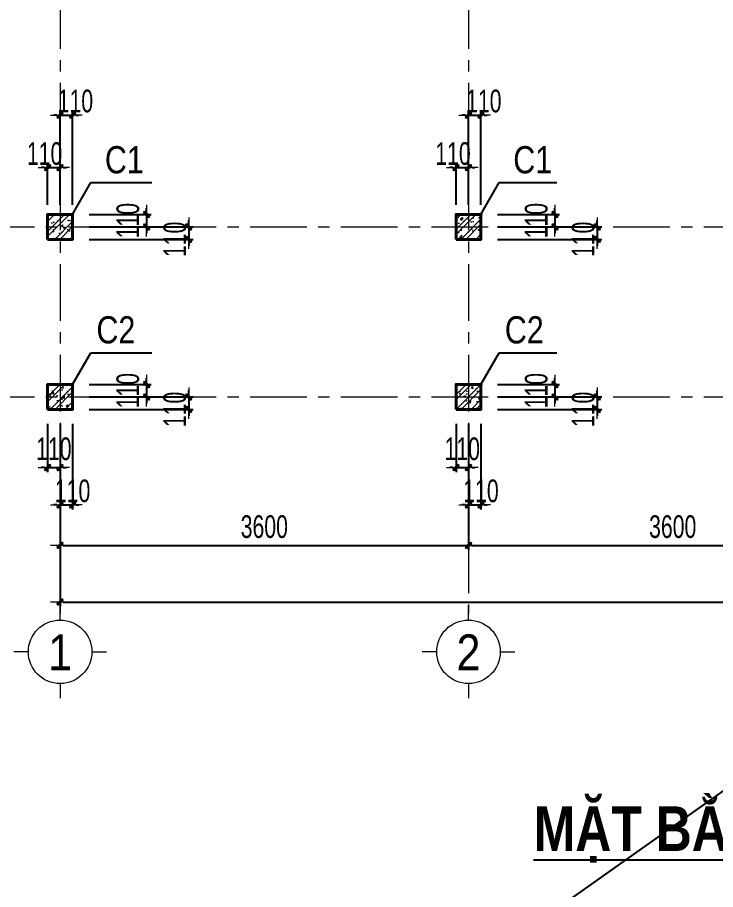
# Model space of a CAD drawing. Header units: millimetres. Extents: x -295047 to 263296, y -724756 to -308748.
# Drawn here: x -95252 to -89098, y -359989 to -352297 of the extents above; entities that cross this region are included whole.
import ezdxf
from ezdxf.enums import TextEntityAlignment as Align

# ---------------------------------------------------------------- set-up
doc = ezdxf.new("R2010")
doc.units = ezdxf.units.MM
doc.header["$MEASUREMENT"] = 0
doc.header["$PDMODE"] = 32
for name, pattern in [('CENTERX2', [4, 2.5, -0.5, 0.5, -0.5]), ('DASHDOT', [1, 0.5, -0.25, 0, -0.25]), ('HIDDEN', [0.375, 0.25, -0.125])]:
    doc.linetypes.add(name, pattern=pattern)
doc.layers.get('Defpoints').update_dxf_attribs({"color": 1})
doc.layers.add('KCS_Plotter', color=11, linetype='Continuous', plot=False)
for name, color, linetype, lineweight in [('LC Dim', 8, 'Continuous', 18), ('LC Hatch', 252, 'Continuous', 9), ('LC ISO', 153, 'Continuous', 13), ('LC MANH DUT', 35, 'HIDDEN', 5), ('LC Net dam2', 6, 'Continuous', 40), ('LC Net manh', 219, 'Continuous', 5), ('LC Net truc', 79, 'DASHDOT', 13), ('LC Text1', 3, 'Continuous', 20), ('LC Text2', 7, 'Continuous', 25)]:
    doc.layers.add(name, color=color, linetype=linetype, lineweight=lineweight)
doc.styles.add('HOATBIF', font='hoatbif.shx', dxfattribs={"width": 0.7})
doc.styles.add('LC 1', font='VHAVANB.TTF')
doc.styles.add('LC3', font='VHARIALB.TTF', dxfattribs={"width": 0.8})
doc.styles.add('T2', font='VHARIAL.TTF', dxfattribs={"width": 0.8})
doc.dimstyles.new('DIM CHUAN', dxfattribs={"dimscale": 60, "dimtxt": 2.5, "dimasz": 0.35, "dimexe": 0.5, "dimexo": 0, "dimgap": 0.8, "dimtad": 1, "dimdec": 0, "dimzin": 0, "dimdsep": 46, "dimtxsty": 'HOATBIF', "dimblk1": 'DOT', "dimblk2": 'DOT', "dimsah": 1, "dimcen": -1, "dimdle": 1, "dimclrd": 256, "dimclre": 256, "dimclrt": 4, "dimadec": 3, "dimazin": 2, "dimtfac": 0.3333333333333333, "dimtdec": 0, "dimtix": 1, "dimtmove": 2, "dimatfit": 3, "dimldrblk": 'DOT', "dimfxl": 1, "dimtvp": 0.8333333333333331, "dimtolj": 1, "dimtzin": 0, "dimarcsym": 0})

# ---------------------------------------------------------------- blocks, each defined once
blk = doc.blocks.new('cot')
at = {"layer": 'LC Hatch', "ltscale": 2}
h = blk.add_hatch(dxfattribs=at)
h.set_pattern_fill('BTCT', color=256, scale=25)
h.set_pattern_definition([(50, (0, 0), (179.3150456501883, -15.68803374564877), [18.75, -206.25]), (355, (0, 0), (-34.68783340325, 188.0480334250029), [15, -165]), (100.4514, (14.94292, -1.307334999999999), (144.6273454285054, 172.3598855152384), [15.9350475, -175.285528]), (46.18420000000002, (0, 50), (266.8102621564111, -41.37975358225452), [28.125, -309.375]), (96.6356, (22.23418625, 46.55167324999999), (233.6656763871758, 243.5294677251104), [23.902572, -262.92825]), (351.1842000000001, (0, 50), (233.6654862834068, 243.5296502313311), [22.5, -247.5]), (21, (25, 37.5), (149.2267630296154, -100.6547226663347), [18.75, -206.25]), (326, (25, 37.5), (60.82883298039543, 181.2875112617133), [15, -165]), (71.45140000000002, (37.43555825, 29.1120985), (210.0556571453725, 80.6326241774881), [15.9350475, -175.285528]), (37.50000000000001, (0, 0), (3.039963829322667, 83.22346345782788), [0, -163, 0, -167.5, 0, -165.625]), (7.499999999999999, (0, 0), (65.76738436053715, 98.60292797059006), [0, -95.5, 0, -159.25, 0, -63.125]), (327.5, (-55.75, 0), (133.4556090431022, -5.638717933594937), [0, -62.5, 0, -195, 0, -258.75]), (317.5, (-80.75000000000001, 0), (145.7965423355966, 25.02624558307943), [0, -81.25, 0, -129.5, 0, -183.75]), (45, (0, 0), (-66.29126073623883, 66.29126073623883), []), (45, (44.19417375, 0), (-66.29126073623883, 66.29126073623883), [])])
h.paths.add_polyline_path([(44560.5, -27305.5), (44340.5, -27305.5), (44340.5, -27525.5), (44560.5, -27525.5)])
at = {"layer": 'LC Net dam2', "ltscale": 2}
blk.add_lwpolyline([(44340.5, -27525.5), (44560.5, -27525.5), (44560.5, -27305.5), (44340.5, -27305.5)], close=True, dxfattribs=at)
blk = doc.blocks.new('DOT')
at = {"layer": 'LC Dim'}
blk.add_line((-3, 0), (3, 0), dxfattribs=at)
at = {"layer": 'LC Dim', "color": 4}
blk.add_line((-1, -1), (1, 1), dxfattribs=at)
blk.add_lwpolyline([(0.5, 1), (-1, -0.5), (-0.5, -1), (1, 0.5)], close=True, dxfattribs=at)
blk = doc.blocks.new('*D194')
at = {"layer": 'Defpoints', "color": 0, "ltscale": 2, "transparency": 16777216}
for p in [(-94620.44244269092, -354034.5107441308), (-94620.44244269092, -354144.5107441308), (-94113.67523693384, -354144.5107441308)]:
    blk.add_point(p, dxfattribs=at)
at = {"layer": 'LC Dim', "lineweight": -2, "ltscale": 2, "transparency": 16777216}
for p, q in [((-94113.67523693384, -354006.5107441308), (-94113.67523693384, -353978.5107441308)), ((-94620.44244269092, -354034.5107441308), (-94073.67523693384, -354034.5107441308)), ((-94113.67523693384, -354034.5107441308), (-94113.67523693384, -354144.5107441308)), ((-94620.44244269092, -354144.5107441308), (-94073.67523693384, -354144.5107441308)), ((-94113.67523693384, -354172.5107441308), (-94113.67523693384, -354200.5107441308))]:
    blk.add_line(p, q, dxfattribs=at)
at = {"layer": 'LC Dim', "lineweight": -2, "ltscale": 2, "transparency": 16777216, "xscale": 28, "yscale": 28, "zscale": 28}
for p, rotation in [((-94113.67523693384, -354034.5107441308), 270), ((-94113.67523693384, -354144.5107441308), 90)]:
    blk.add_blockref('DOT', p, dxfattribs=dict(at, rotation=rotation))
at = {"layer": 'LC Dim', "color": 4, "ltscale": 2, "transparency": 16777216, "insert": (-94277.67523693391, -354089.5107441307), "char_height": 200, "attachment_point": 5, "rotation": 90, "style": 'HOATBIF'}
blk.add_mtext('\\A1;110', dxfattribs=at)
blk = doc.blocks.new('_Dot')
at = {"color": 0, "linetype": 'ByBlock', "lineweight": -2}
blk.add_line((-0.5, 0), (-1, 0), dxfattribs=at)
at = {"color": 0, "linetype": 'ByBlock', "const_width": 0.5}
blk.add_lwpolyline([(-0.25, 0, 1), (0.25, 0, 1)], format="xyb", close=True, dxfattribs=at)
blk = doc.blocks.new('*D195')
at = {"layer": 'Defpoints', "color": 0, "ltscale": 2, "transparency": 16777216}
for p in [(-94620.44244269092, -354144.5107441308), (-94620.44244269092, -354254.5107441308), (-93741.42012477457, -354254.5107441308)]:
    blk.add_point(p, dxfattribs=at)
at = {"layer": 'LC Dim', "lineweight": -2, "ltscale": 2, "transparency": 16777216}
for p, q in [((-93741.42012477457, -354116.5107441308), (-93741.42012477457, -354088.5107441308)), ((-94620.44244269092, -354144.5107441308), (-93701.42012477457, -354144.5107441308)), ((-93741.42012477457, -354144.5107441308), (-93741.42012477457, -354254.5107441308)), ((-94620.44244269092, -354254.5107441308), (-93701.42012477457, -354254.5107441308)), ((-93741.42012477457, -354282.5107441308), (-93741.42012477457, -354310.5107441308))]:
    blk.add_line(p, q, dxfattribs=at)
at = {"layer": 'LC Dim', "lineweight": -2, "ltscale": 2, "transparency": 16777216, "xscale": 28, "yscale": 28, "zscale": 28}
for p, rotation in [((-93741.42012477457, -354144.5107441308), 270), ((-93741.42012477457, -354254.5107441308), 90)]:
    blk.add_blockref('DOT', p, dxfattribs=dict(at, rotation=rotation))
at = {"layer": 'LC Dim', "color": 4, "ltscale": 2, "transparency": 16777216, "insert": (-93864.42012477393, -354254.5107441306), "char_height": 200, "attachment_point": 5, "rotation": 90, "style": 'HOATBIF'}
blk.add_mtext('\\A1;110', dxfattribs=at)
blk = doc.blocks.new('*D198')
at = {"layer": 'Defpoints', "color": 0, "ltscale": 2, "transparency": 16777216}
for p in [(-94875.6404103428, -353621.9013609386), (-94985.6404103428, -353948.8514178795), (-94875.6404103428, -353948.8514178795)]:
    blk.add_point(p, dxfattribs=at)
at = {"layer": 'LC Dim', "lineweight": -2, "ltscale": 2, "transparency": 16777216}
for p, q in [((-94985.6404103428, -353948.8514178795), (-94985.6404103428, -353581.9013609386)), ((-94875.6404103428, -353948.8514178795), (-94875.6404103428, -353581.9013609386)), ((-95013.6404103428, -353621.9013609386), (-95041.6404103428, -353621.9013609386)), ((-94985.6404103428, -353621.9013609386), (-94875.6404103428, -353621.9013609386)), ((-94847.6404103428, -353621.9013609386), (-94819.6404103428, -353621.9013609386))]:
    blk.add_line(p, q, dxfattribs=at)
at = {"layer": 'LC Dim', "lineweight": -2, "ltscale": 2, "transparency": 16777216, "xscale": 28, "yscale": 28, "zscale": 28}
blk.add_blockref('DOT', (-94985.6404103428, -353621.9013609386), dxfattribs=at)
at = {"layer": 'LC Dim', "lineweight": -2, "ltscale": 2, "transparency": 16777216, "xscale": 28, "yscale": 28, "zscale": 28, "rotation": 180}
blk.add_blockref('DOT', (-94875.6404103428, -353621.9013609386), dxfattribs=at)
at = {"layer": 'LC Dim', "color": 4, "ltscale": 2, "transparency": 16777216, "insert": (-95012.35238501392, -353498.9013609386), "char_height": 200, "attachment_point": 5, "style": 'HOATBIF'}
blk.add_mtext('\\A1;110', dxfattribs=at)
blk = doc.blocks.new('*D199')
at = {"layer": 'Defpoints', "color": 0, "ltscale": 2, "transparency": 16777216}
for p in [(-94765.6404103428, -353158.4450134354), (-94875.6404103428, -353948.8514178795), (-94765.6404103428, -353948.8514178795)]:
    blk.add_point(p, dxfattribs=at)
at = {"layer": 'LC Dim', "lineweight": -2, "ltscale": 2, "transparency": 16777216}
for p, q in [((-94875.6404103428, -353948.8514178795), (-94875.6404103428, -353118.4450134354)), ((-94765.6404103428, -353948.8514178795), (-94765.6404103428, -353118.4450134354)), ((-94903.6404103428, -353158.4450134354), (-94931.6404103428, -353158.4450134354)), ((-94875.6404103428, -353158.4450134354), (-94765.6404103428, -353158.4450134354)), ((-94737.6404103428, -353158.4450134354), (-94709.6404103428, -353158.4450134354))]:
    blk.add_line(p, q, dxfattribs=at)
at = {"layer": 'LC Dim', "lineweight": -2, "ltscale": 2, "transparency": 16777216, "xscale": 28, "yscale": 28, "zscale": 28}
blk.add_blockref('DOT', (-94875.6404103428, -353158.4450134354), dxfattribs=at)
at = {"layer": 'LC Dim', "lineweight": -2, "ltscale": 2, "transparency": 16777216, "xscale": 28, "yscale": 28, "zscale": 28, "rotation": 180}
blk.add_blockref('DOT', (-94765.6404103428, -353158.4450134354), dxfattribs=at)
at = {"layer": 'LC Dim', "color": 4, "ltscale": 2, "transparency": 16777216, "insert": (-94740.85238501395, -353035.4450134354), "char_height": 200, "attachment_point": 5, "style": 'HOATBIF'}
blk.add_mtext('\\A1;110', dxfattribs=at)
blk = doc.blocks.new('*D200')
at = {"layer": 'Defpoints', "color": 0, "ltscale": 2, "transparency": 16777216}
for p in [(-91275.6404103428, -353621.9013609386), (-91385.6404103428, -353948.8514178795), (-91275.6404103428, -353948.8514178795)]:
    blk.add_point(p, dxfattribs=at)
at = {"layer": 'LC Dim', "lineweight": -2, "ltscale": 2, "transparency": 16777216}
for p, q in [((-91385.6404103428, -353948.8514178795), (-91385.6404103428, -353581.9013609386)), ((-91275.6404103428, -353948.8514178795), (-91275.6404103428, -353581.9013609386)), ((-91413.6404103428, -353621.9013609386), (-91441.6404103428, -353621.9013609386)), ((-91385.6404103428, -353621.9013609386), (-91275.6404103428, -353621.9013609386)), ((-91247.6404103428, -353621.9013609386), (-91219.6404103428, -353621.9013609386))]:
    blk.add_line(p, q, dxfattribs=at)
at = {"layer": 'LC Dim', "lineweight": -2, "ltscale": 2, "transparency": 16777216, "xscale": 28, "yscale": 28, "zscale": 28}
blk.add_blockref('DOT', (-91385.6404103428, -353621.9013609386), dxfattribs=at)
at = {"layer": 'LC Dim', "lineweight": -2, "ltscale": 2, "transparency": 16777216, "xscale": 28, "yscale": 28, "zscale": 28, "rotation": 180}
blk.add_blockref('DOT', (-91275.6404103428, -353621.9013609386), dxfattribs=at)
at = {"layer": 'LC Dim', "color": 4, "ltscale": 2, "transparency": 16777216, "insert": (-91412.35238501395, -353498.9013609386), "char_height": 200, "attachment_point": 5, "style": 'HOATBIF'}
blk.add_mtext('\\A1;110', dxfattribs=at)
blk = doc.blocks.new('*D201')
at = {"layer": 'Defpoints', "color": 0, "ltscale": 2, "transparency": 16777216}
for p in [(-91165.6404103428, -353158.4450134354), (-91275.6404103428, -353948.8514178795), (-91165.6404103428, -353948.8514178795)]:
    blk.add_point(p, dxfattribs=at)
at = {"layer": 'LC Dim', "lineweight": -2, "ltscale": 2, "transparency": 16777216}
for p, q in [((-91275.6404103428, -353948.8514178795), (-91275.6404103428, -353118.4450134354)), ((-91165.6404103428, -353948.8514178795), (-91165.6404103428, -353118.4450134354)), ((-91303.6404103428, -353158.4450134354), (-91331.6404103428, -353158.4450134354)), ((-91275.6404103428, -353158.4450134354), (-91165.6404103428, -353158.4450134354)), ((-91137.6404103428, -353158.4450134354), (-91109.6404103428, -353158.4450134354))]:
    blk.add_line(p, q, dxfattribs=at)
at = {"layer": 'LC Dim', "lineweight": -2, "ltscale": 2, "transparency": 16777216, "xscale": 28, "yscale": 28, "zscale": 28}
blk.add_blockref('DOT', (-91275.6404103428, -353158.4450134354), dxfattribs=at)
at = {"layer": 'LC Dim', "lineweight": -2, "ltscale": 2, "transparency": 16777216, "xscale": 28, "yscale": 28, "zscale": 28, "rotation": 180}
blk.add_blockref('DOT', (-91165.6404103428, -353158.4450134354), dxfattribs=at)
at = {"layer": 'LC Dim', "color": 4, "ltscale": 2, "transparency": 16777216, "insert": (-91140.85238501392, -353035.4450134354), "char_height": 200, "attachment_point": 5, "style": 'HOATBIF'}
blk.add_mtext('\\A1;110', dxfattribs=at)
blk = doc.blocks.new('*D206')
at = {"layer": 'Defpoints', "color": 0, "ltscale": 2, "transparency": 16777216}
for p in [(-91020.44244269092, -354034.5107441308), (-91020.44244269092, -354144.5107441308), (-90513.67523693384, -354144.5107441308)]:
    blk.add_point(p, dxfattribs=at)
at = {"layer": 'LC Dim', "lineweight": -2, "ltscale": 2, "transparency": 16777216}
for p, q in [((-90513.67523693384, -354006.5107441308), (-90513.67523693384, -353978.5107441308)), ((-91020.44244269092, -354034.5107441308), (-90473.67523693384, -354034.5107441308)), ((-90513.67523693384, -354034.5107441308), (-90513.67523693384, -354144.5107441308)), ((-91020.44244269092, -354144.5107441308), (-90473.67523693384, -354144.5107441308)), ((-90513.67523693384, -354172.5107441308), (-90513.67523693384, -354200.5107441308))]:
    blk.add_line(p, q, dxfattribs=at)
at = {"layer": 'LC Dim', "lineweight": -2, "ltscale": 2, "transparency": 16777216, "xscale": 28, "yscale": 28, "zscale": 28}
for p, rotation in [((-90513.67523693384, -354034.5107441308), 270), ((-90513.67523693384, -354144.5107441308), 90)]:
    blk.add_blockref('DOT', p, dxfattribs=dict(at, rotation=rotation))
at = {"layer": 'LC Dim', "color": 4, "ltscale": 2, "transparency": 16777216, "insert": (-90677.67523693391, -354089.5107441307), "char_height": 200, "attachment_point": 5, "rotation": 90, "style": 'HOATBIF'}
blk.add_mtext('\\A1;110', dxfattribs=at)
blk = doc.blocks.new('*D207')
at = {"layer": 'Defpoints', "color": 0, "ltscale": 2, "transparency": 16777216}
for p in [(-91020.44244269092, -354144.5107441308), (-91020.44244269092, -354254.5107441308), (-90141.42012477457, -354254.5107441308)]:
    blk.add_point(p, dxfattribs=at)
at = {"layer": 'LC Dim', "lineweight": -2, "ltscale": 2, "transparency": 16777216}
for p, q in [((-90141.42012477457, -354116.5107441308), (-90141.42012477457, -354088.5107441308)), ((-91020.44244269092, -354144.5107441308), (-90101.42012477457, -354144.5107441308)), ((-90141.42012477457, -354144.5107441308), (-90141.42012477457, -354254.5107441308)), ((-91020.44244269092, -354254.5107441308), (-90101.42012477457, -354254.5107441308)), ((-90141.42012477457, -354282.5107441308), (-90141.42012477457, -354310.5107441308))]:
    blk.add_line(p, q, dxfattribs=at)
at = {"layer": 'LC Dim', "lineweight": -2, "ltscale": 2, "transparency": 16777216, "xscale": 28, "yscale": 28, "zscale": 28}
for p, rotation in [((-90141.42012477457, -354144.5107441308), 270), ((-90141.42012477457, -354254.5107441308), 90)]:
    blk.add_blockref('DOT', p, dxfattribs=dict(at, rotation=rotation))
at = {"layer": 'LC Dim', "color": 4, "ltscale": 2, "transparency": 16777216, "insert": (-90264.42012477395, -354254.5107441306), "char_height": 200, "attachment_point": 5, "rotation": 90, "style": 'HOATBIF'}
blk.add_mtext('\\A1;110', dxfattribs=at)
blk = doc.blocks.new('*D216')
at = {"layer": 'Defpoints', "color": 0, "ltscale": 2, "transparency": 16777216}
for p in [(-94620.44244269092, -355534.5107441308), (-94620.44244269092, -355644.5107441308), (-94113.67523693384, -355644.5107441308)]:
    blk.add_point(p, dxfattribs=at)
at = {"layer": 'LC Dim', "lineweight": -2, "ltscale": 2, "transparency": 16777216}
for p, q in [((-94113.67523693384, -355506.5107441308), (-94113.67523693384, -355478.5107441308)), ((-94620.44244269092, -355534.5107441308), (-94073.67523693384, -355534.5107441308)), ((-94113.67523693384, -355534.5107441308), (-94113.67523693384, -355644.5107441308)), ((-94620.44244269092, -355644.5107441308), (-94073.67523693384, -355644.5107441308)), ((-94113.67523693384, -355672.5107441308), (-94113.67523693384, -355700.5107441308))]:
    blk.add_line(p, q, dxfattribs=at)
at = {"layer": 'LC Dim', "lineweight": -2, "ltscale": 2, "transparency": 16777216, "xscale": 28, "yscale": 28, "zscale": 28}
for p, rotation in [((-94113.67523693384, -355534.5107441308), 270), ((-94113.67523693384, -355644.5107441308), 90)]:
    blk.add_blockref('DOT', p, dxfattribs=dict(at, rotation=rotation))
at = {"layer": 'LC Dim', "color": 4, "ltscale": 2, "transparency": 16777216, "insert": (-94277.67523693391, -355589.5107441307), "char_height": 200, "attachment_point": 5, "rotation": 90, "style": 'HOATBIF'}
blk.add_mtext('\\A1;110', dxfattribs=at)
blk = doc.blocks.new('*D217')
at = {"layer": 'Defpoints', "color": 0, "ltscale": 2, "transparency": 16777216}
for p in [(-94620.44244269092, -355644.5107441308), (-94620.44244269092, -355754.5107441308), (-93741.42012477457, -355754.5107441308)]:
    blk.add_point(p, dxfattribs=at)
at = {"layer": 'LC Dim', "lineweight": -2, "ltscale": 2, "transparency": 16777216}
for p, q in [((-93741.42012477457, -355616.5107441308), (-93741.42012477457, -355588.5107441308)), ((-94620.44244269092, -355644.5107441308), (-93701.42012477457, -355644.5107441308)), ((-93741.42012477457, -355644.5107441308), (-93741.42012477457, -355754.5107441308)), ((-94620.44244269092, -355754.5107441308), (-93701.42012477457, -355754.5107441308)), ((-93741.42012477457, -355782.5107441308), (-93741.42012477457, -355810.5107441308))]:
    blk.add_line(p, q, dxfattribs=at)
at = {"layer": 'LC Dim', "lineweight": -2, "ltscale": 2, "transparency": 16777216, "xscale": 28, "yscale": 28, "zscale": 28}
for p, rotation in [((-93741.42012477457, -355644.5107441308), 270), ((-93741.42012477457, -355754.5107441308), 90)]:
    blk.add_blockref('DOT', p, dxfattribs=dict(at, rotation=rotation))
at = {"layer": 'LC Dim', "color": 4, "ltscale": 2, "transparency": 16777216, "insert": (-93864.42012477393, -355754.5107441307), "char_height": 200, "attachment_point": 5, "rotation": 90, "style": 'HOATBIF'}
blk.add_mtext('\\A1;110', dxfattribs=at)
blk = doc.blocks.new('*D220')
at = {"layer": 'Defpoints', "color": 0, "ltscale": 2, "transparency": 16777216}
for p in [(-91020.44244269092, -355534.5107441308), (-91020.44244269092, -355644.5107441308), (-90513.67523693384, -355644.5107441308)]:
    blk.add_point(p, dxfattribs=at)
at = {"layer": 'LC Dim', "lineweight": -2, "ltscale": 2, "transparency": 16777216}
for p, q in [((-90513.67523693384, -355506.5107441308), (-90513.67523693384, -355478.5107441308)), ((-91020.44244269092, -355534.5107441308), (-90473.67523693384, -355534.5107441308)), ((-90513.67523693384, -355534.5107441308), (-90513.67523693384, -355644.5107441308)), ((-91020.44244269092, -355644.5107441308), (-90473.67523693384, -355644.5107441308)), ((-90513.67523693384, -355672.5107441308), (-90513.67523693384, -355700.5107441308))]:
    blk.add_line(p, q, dxfattribs=at)
at = {"layer": 'LC Dim', "lineweight": -2, "ltscale": 2, "transparency": 16777216, "xscale": 28, "yscale": 28, "zscale": 28}
for p, rotation in [((-90513.67523693384, -355534.5107441308), 270), ((-90513.67523693384, -355644.5107441308), 90)]:
    blk.add_blockref('DOT', p, dxfattribs=dict(at, rotation=rotation))
at = {"layer": 'LC Dim', "color": 4, "ltscale": 2, "transparency": 16777216, "insert": (-90677.67523693391, -355589.5107441307), "char_height": 200, "attachment_point": 5, "rotation": 90, "style": 'HOATBIF'}
blk.add_mtext('\\A1;110', dxfattribs=at)
blk = doc.blocks.new('*D221')
at = {"layer": 'Defpoints', "color": 0, "ltscale": 2, "transparency": 16777216}
for p in [(-91020.44244269092, -355644.5107441308), (-91020.44244269092, -355754.5107441308), (-90141.42012477457, -355754.5107441308)]:
    blk.add_point(p, dxfattribs=at)
at = {"layer": 'LC Dim', "lineweight": -2, "ltscale": 2, "transparency": 16777216}
for p, q in [((-90141.42012477457, -355616.5107441308), (-90141.42012477457, -355588.5107441308)), ((-91020.44244269092, -355644.5107441308), (-90101.42012477457, -355644.5107441308)), ((-90141.42012477457, -355644.5107441308), (-90141.42012477457, -355754.5107441308)), ((-91020.44244269092, -355754.5107441308), (-90101.42012477457, -355754.5107441308)), ((-90141.42012477457, -355782.5107441308), (-90141.42012477457, -355810.5107441308))]:
    blk.add_line(p, q, dxfattribs=at)
at = {"layer": 'LC Dim', "lineweight": -2, "ltscale": 2, "transparency": 16777216, "xscale": 28, "yscale": 28, "zscale": 28}
for p, rotation in [((-90141.42012477457, -355644.5107441308), 270), ((-90141.42012477457, -355754.5107441308), 90)]:
    blk.add_blockref('DOT', p, dxfattribs=dict(at, rotation=rotation))
at = {"layer": 'LC Dim', "color": 4, "ltscale": 2, "transparency": 16777216, "insert": (-90264.42012477395, -355754.5107441307), "char_height": 200, "attachment_point": 5, "rotation": 90, "style": 'HOATBIF'}
blk.add_mtext('\\A1;110', dxfattribs=at)
blk = doc.blocks.new('*D224')
at = {"layer": 'Defpoints', "color": 0, "ltscale": 2, "transparency": 16777216}
for p in [(-94985.6404103428, -355882.5107441307), (-94875.6404103428, -355882.5107441307), (-94875.6404103428, -356266.8185962577)]:
    blk.add_point(p, dxfattribs=at)
at = {"layer": 'LC Dim', "lineweight": -2, "ltscale": 2, "transparency": 16777216}
for p, q in [((-94985.6404103428, -355882.5107441307), (-94985.6404103428, -356306.8185962577)), ((-94875.6404103428, -355882.5107441307), (-94875.6404103428, -356306.8185962577)), ((-95013.6404103428, -356266.8185962577), (-95041.6404103428, -356266.8185962577)), ((-94985.6404103428, -356266.8185962577), (-94875.6404103428, -356266.8185962577)), ((-94847.6404103428, -356266.8185962577), (-94819.6404103428, -356266.8185962577))]:
    blk.add_line(p, q, dxfattribs=at)
at = {"layer": 'LC Dim', "lineweight": -2, "ltscale": 2, "transparency": 16777216, "xscale": 28, "yscale": 28, "zscale": 28}
blk.add_blockref('DOT', (-94985.6404103428, -356266.8185962577), dxfattribs=at)
at = {"layer": 'LC Dim', "lineweight": -2, "ltscale": 2, "transparency": 16777216, "xscale": 28, "yscale": 28, "zscale": 28, "rotation": 180}
blk.add_blockref('DOT', (-94875.6404103428, -356266.8185962577), dxfattribs=at)
at = {"layer": 'LC Dim', "color": 4, "ltscale": 2, "transparency": 16777216, "insert": (-94930.6404103428, -356102.8185962577), "char_height": 200, "attachment_point": 5, "style": 'HOATBIF'}
blk.add_mtext('\\A1;110', dxfattribs=at)
blk = doc.blocks.new('*D225')
at = {"layer": 'Defpoints', "color": 0, "ltscale": 2, "transparency": 16777216}
for p in [(-94875.6404103428, -355882.5107441307), (-94765.6404103428, -355882.5107441307), (-94765.6404103428, -356596.8185962577)]:
    blk.add_point(p, dxfattribs=at)
at = {"layer": 'LC Dim', "lineweight": -2, "ltscale": 2, "transparency": 16777216}
for p, q in [((-94875.6404103428, -355882.5107441307), (-94875.6404103428, -356636.8185962577)), ((-94765.6404103428, -355882.5107441307), (-94765.6404103428, -356636.8185962577)), ((-94903.6404103428, -356596.8185962577), (-94931.6404103428, -356596.8185962577)), ((-94875.6404103428, -356596.8185962577), (-94765.6404103428, -356596.8185962577)), ((-94737.6404103428, -356596.8185962577), (-94709.6404103428, -356596.8185962577))]:
    blk.add_line(p, q, dxfattribs=at)
at = {"layer": 'LC Dim', "lineweight": -2, "ltscale": 2, "transparency": 16777216, "xscale": 28, "yscale": 28, "zscale": 28}
blk.add_blockref('DOT', (-94875.6404103428, -356596.8185962577), dxfattribs=at)
at = {"layer": 'LC Dim', "lineweight": -2, "ltscale": 2, "transparency": 16777216, "xscale": 28, "yscale": 28, "zscale": 28, "rotation": 180}
blk.add_blockref('DOT', (-94765.6404103428, -356596.8185962577), dxfattribs=at)
at = {"layer": 'LC Dim', "color": 4, "ltscale": 2, "transparency": 16777216, "insert": (-94765.6404103428, -356473.8185962577), "char_height": 200, "attachment_point": 5, "style": 'HOATBIF'}
blk.add_mtext('\\A1;110', dxfattribs=at)
blk = doc.blocks.new('*D226')
at = {"layer": 'Defpoints', "color": 0, "ltscale": 2, "transparency": 16777216}
for p in [(-91275.6404103428, -355882.5107441307), (-91165.6404103428, -355882.5107441307), (-91165.6404103428, -356596.8185962577)]:
    blk.add_point(p, dxfattribs=at)
at = {"layer": 'LC Dim', "lineweight": -2, "ltscale": 2, "transparency": 16777216}
for p, q in [((-91275.6404103428, -355882.5107441307), (-91275.6404103428, -356636.8185962577)), ((-91165.6404103428, -355882.5107441307), (-91165.6404103428, -356636.8185962577)), ((-91303.6404103428, -356596.8185962577), (-91331.6404103428, -356596.8185962577)), ((-91275.6404103428, -356596.8185962577), (-91165.6404103428, -356596.8185962577)), ((-91137.6404103428, -356596.8185962577), (-91109.6404103428, -356596.8185962577))]:
    blk.add_line(p, q, dxfattribs=at)
at = {"layer": 'LC Dim', "lineweight": -2, "ltscale": 2, "transparency": 16777216, "xscale": 28, "yscale": 28, "zscale": 28}
blk.add_blockref('DOT', (-91275.6404103428, -356596.8185962577), dxfattribs=at)
at = {"layer": 'LC Dim', "lineweight": -2, "ltscale": 2, "transparency": 16777216, "xscale": 28, "yscale": 28, "zscale": 28, "rotation": 180}
blk.add_blockref('DOT', (-91165.6404103428, -356596.8185962577), dxfattribs=at)
at = {"layer": 'LC Dim', "color": 4, "ltscale": 2, "transparency": 16777216, "insert": (-91165.6404103428, -356473.8185962577), "char_height": 200, "attachment_point": 5, "style": 'HOATBIF'}
blk.add_mtext('\\A1;110', dxfattribs=at)
blk = doc.blocks.new('*D227')
at = {"layer": 'Defpoints', "color": 0, "ltscale": 2, "transparency": 16777216}
for p in [(-91385.6404103428, -355882.5107441307), (-91275.6404103428, -355882.5107441307), (-91275.6404103428, -356266.8185962577)]:
    blk.add_point(p, dxfattribs=at)
at = {"layer": 'LC Dim', "lineweight": -2, "ltscale": 2, "transparency": 16777216}
for p, q in [((-91385.6404103428, -355882.5107441307), (-91385.6404103428, -356306.8185962577)), ((-91275.6404103428, -355882.5107441307), (-91275.6404103428, -356306.8185962577)), ((-91413.6404103428, -356266.8185962577), (-91441.6404103428, -356266.8185962577)), ((-91385.6404103428, -356266.8185962577), (-91275.6404103428, -356266.8185962577)), ((-91247.6404103428, -356266.8185962577), (-91219.6404103428, -356266.8185962577))]:
    blk.add_line(p, q, dxfattribs=at)
at = {"layer": 'LC Dim', "lineweight": -2, "ltscale": 2, "transparency": 16777216, "xscale": 28, "yscale": 28, "zscale": 28}
blk.add_blockref('DOT', (-91385.6404103428, -356266.8185962577), dxfattribs=at)
at = {"layer": 'LC Dim', "lineweight": -2, "ltscale": 2, "transparency": 16777216, "xscale": 28, "yscale": 28, "zscale": 28, "rotation": 180}
blk.add_blockref('DOT', (-91275.6404103428, -356266.8185962577), dxfattribs=at)
at = {"layer": 'LC Dim', "color": 4, "ltscale": 2, "transparency": 16777216, "insert": (-91330.6404103428, -356102.8185962577), "char_height": 200, "attachment_point": 5, "style": 'HOATBIF'}
blk.add_mtext('\\A1;110', dxfattribs=at)
blk = doc.blocks.new('*D232')
at = {"layer": 'Defpoints', "color": 0, "ltscale": 2, "transparency": 16777216}
for p in [(-94875.64041034237, -355882.5107441307), (-91275.64041034237, -355882.5107441307), (-91275.64041034237, -356953.2108404923)]:
    blk.add_point(p, dxfattribs=at)
at = {"layer": 'LC Dim', "lineweight": -2, "ltscale": 2, "transparency": 16777216}
for p, q in [((-94875.64041034237, -355882.5107441307), (-94875.64041034237, -356993.2108404923)), ((-91275.64041034237, -355882.5107441307), (-91275.64041034237, -356993.2108404923)), ((-94847.64041034237, -356953.2108404923), (-91303.64041034237, -356953.2108404923))]:
    blk.add_line(p, q, dxfattribs=at)
at = {"layer": 'LC Dim', "lineweight": -2, "ltscale": 2, "transparency": 16777216, "xscale": 28, "yscale": 28, "zscale": 28, "rotation": 180}
blk.add_blockref('DOT', (-94875.64041034237, -356953.2108404923), dxfattribs=at)
at = {"layer": 'LC Dim', "lineweight": -2, "ltscale": 2, "transparency": 16777216, "xscale": 28, "yscale": 28, "zscale": 28}
blk.add_blockref('DOT', (-91275.64041034237, -356953.2108404923), dxfattribs=at)
at = {"layer": 'LC Dim', "color": 4, "ltscale": 2, "transparency": 16777216, "insert": (-93075.64041034237, -356789.2108404923), "char_height": 200, "attachment_point": 5, "style": 'HOATBIF'}
blk.add_mtext('\\A1;3600', dxfattribs=at)
blk = doc.blocks.new('*D233')
at = {"layer": 'Defpoints', "color": 0, "ltscale": 2, "transparency": 16777216}
for p in [(-91275.64041034237, -355882.5107441307), (-87675.64041034234, -355882.5107441307), (-87675.64041034234, -356953.2108404923)]:
    blk.add_point(p, dxfattribs=at)
at = {"layer": 'LC Dim', "lineweight": -2, "ltscale": 2, "transparency": 16777216}
for p, q in [((-91275.64041034237, -355882.5107441307), (-91275.64041034237, -356993.2108404923)), ((-87675.64041034234, -355882.5107441307), (-87675.64041034234, -356993.2108404923)), ((-91247.64041034237, -356953.2108404923), (-87703.64041034234, -356953.2108404923))]:
    blk.add_line(p, q, dxfattribs=at)
at = {"layer": 'LC Dim', "lineweight": -2, "ltscale": 2, "transparency": 16777216, "xscale": 28, "yscale": 28, "zscale": 28, "rotation": 180}
blk.add_blockref('DOT', (-91275.64041034237, -356953.2108404923), dxfattribs=at)
at = {"layer": 'LC Dim', "lineweight": -2, "ltscale": 2, "transparency": 16777216, "xscale": 28, "yscale": 28, "zscale": 28}
blk.add_blockref('DOT', (-87675.64041034234, -356953.2108404923), dxfattribs=at)
at = {"layer": 'LC Dim', "color": 4, "ltscale": 2, "transparency": 16777216, "insert": (-89475.64041034236, -356789.2108404923), "char_height": 200, "attachment_point": 5, "style": 'HOATBIF'}
blk.add_mtext('\\A1;3600', dxfattribs=at)
blk = doc.blocks.new('*D234')
at = {"layer": 'Defpoints', "color": 0, "ltscale": 2, "transparency": 16777216}
for p in [(-94875.64041034237, -355882.5107441307), (-80475.64041034231, -355882.5107441307), (-80475.64041034231, -357453.2108404923)]:
    blk.add_point(p, dxfattribs=at)
at = {"layer": 'LC Dim', "lineweight": -2, "ltscale": 2, "transparency": 16777216}
for p, q in [((-94875.64041034237, -355882.5107441307), (-94875.64041034237, -357493.2108404923)), ((-80475.64041034231, -355882.5107441307), (-80475.64041034231, -357493.2108404923)), ((-94847.64041034237, -357453.2108404923), (-80503.64041034231, -357453.2108404923))]:
    blk.add_line(p, q, dxfattribs=at)
at = {"layer": 'LC Dim', "lineweight": -2, "ltscale": 2, "transparency": 16777216, "xscale": 28, "yscale": 28, "zscale": 28, "rotation": 180}
blk.add_blockref('DOT', (-94875.64041034237, -357453.2108404923), dxfattribs=at)
at = {"layer": 'LC Dim', "lineweight": -2, "ltscale": 2, "transparency": 16777216, "xscale": 28, "yscale": 28, "zscale": 28}
blk.add_blockref('DOT', (-80475.64041034231, -357453.2108404923), dxfattribs=at)
at = {"layer": 'LC Dim', "color": 4, "ltscale": 2, "transparency": 16777216, "insert": (-87675.64041034234, -357289.2108404923), "char_height": 200, "attachment_point": 5, "style": 'HOATBIF'}
blk.add_mtext('\\A1;14400', dxfattribs=at)
blk = doc.blocks.new('TTRUC')
at = {"layer": 'LC ISO'}
for p, q in [((0, 6.94551799677526), (0, 10.13175513561828)), ((-6.94551799677526, 0), (-10.13175513561828, 0)), ((6.94551799677526, 0), (10.13175513561828, 0)), ((0, -6.94551799677526), (0, -10.13175513561828))]:
    blk.add_line(p, q, dxfattribs=at)
at = {"layer": 'LC Net manh'}
blk.add_circle((0, 0), 6.94551799677526, dxfattribs=at)
blk = doc.blocks.new('TIEUDE1')
at = {"layer": 'LC Text2', "color": 7, "style": 'LC 1'}
blk.add_attdef('TIªU§Ò', text='', height=5, dxfattribs=at).set_placement((0, 0), align=Align.BOTTOM_CENTER)
blk.add_attdef('TL', text='', height=3, dxfattribs=at).set_placement((0, -2), align=Align.TOP_CENTER)

msp = doc.modelspace()

# ---------------------------------------------------------------- linework, layer by layer
at = {"layer": 'KCS_Plotter', "ltscale": 2}
msp.add_line((-102104.225951373, -368365.257047332), (-68504.2268228165, -344605.257047344), dxfattribs=at)
at = {"layer": 'LC Net truc', "linetype": 'CENTERX2', "ltscale": 200}
for p, q in [((-94875.64041034237, -347274.0513324812), (-94875.64041034237, -357554.0277468416)), ((-91275.64041034237, -347274.0513324812), (-91275.64041034237, -357554.0277468416)), ((-96401.02394956304, -354144.5107441306), (-79511.64204027932, -354144.5107441306)), ((-96401.02394956304, -355644.5107441306), (-79511.64204027932, -355644.5107441306))]:
    msp.add_line(p, q, dxfattribs=at)

# ---------------------------------------------------------------- block references
at = {"layer": 'LC ISO', "xscale": 40.31376784078886, "yscale": 40.31376784078886, "zscale": 40.31376784078886}
for p in [(-94875.64041034237, -357892.1291884797), (-91275.64041034237, -357892.1291884797)]:
    msp.add_blockref('TTRUC', p, dxfattribs=at)
at = {"layer": 'LC MANH DUT'}
for p in [(-139326.1404103428, -326729.0107441306), (-135726.1404103428, -326729.0107441306), (-139326.1404103428, -328229.0107441306), (-135726.1404103428, -328229.0107441306)]:
    msp.add_blockref('cot', p, dxfattribs=at)
at = {"layer": 'LC Text2'}
ref = msp.add_blockref('TIEUDE1', (-87680.98984339749, -359767.2811072302), dxfattribs=dict(at, xscale=80.00000000015463, yscale=80.00000000015463, zscale=80.00000000015463))
ref.add_attrib('TIªU§Ò', '%%UmÆt b»ng ®Þnh vÞ tim cét', dxfattribs={"color": 7, "height": 393.9531682024193, "style": 'LC3', "width": 0.8}).set_placement((-87680.98984339749, -359767.2811072302), align=Align.BOTTOM_CENTER)

# ---------------------------------------------------------------- texts
at = {"layer": 'LC Text1', "style": 'T2', "width": 0.8}
for s, p in [(' c1', (-94555.54491991302, -353672.3034812373)), (' c1', (-90955.54491991302, -353672.3034812373)), ('c2', (-94555.54491991302, -355172.3034812373)), ('c2', (-90955.54491991302, -355172.3034812373))]:
    msp.add_text(s, height=240, dxfattribs=at).set_placement(p)
at = {"layer": 'LC Text1', "ltscale": 0.2, "style": 'LC 1', "width": 0.9}
for s, p in [('1', (-94875.64041034237, -358148.9293912665)), ('2', (-91275.64041034237, -358148.9293912665))]:
    msp.add_text(s, height=315.6565738438417, dxfattribs=at).set_placement(p, align=Align.BOTTOM_CENTER)

# ---------------------------------------------------------------- dimensions: what is measured, and where the dimension line sits
at = {"layer": 'LC Dim', "ltscale": 2}
for base, p1, p2, picture, middle in [((-94765.6404103428, -353158.4450134354), (-94875.6404103428, -353948.8514178795), (-94765.6404103428, -353948.8514178795), '*D199', (-94740.85238501395, -353035.4450134354)), ((-91165.6404103428, -353158.4450134354), (-91275.6404103428, -353948.8514178795), (-91165.6404103428, -353948.8514178795), '*D201', (-91140.85238501392, -353035.4450134354)), ((-94875.6404103428, -353621.9013609386), (-94985.6404103428, -353948.8514178795), (-94875.6404103428, -353948.8514178795), '*D198', (-95012.35238501392, -353498.9013609386)), ((-91275.6404103428, -353621.9013609386), (-91385.6404103428, -353948.8514178795), (-91275.6404103428, -353948.8514178795), '*D200', (-91412.35238501395, -353498.9013609386))]:
    dim = msp.add_linear_dim(base=base, p1=p1, p2=p2, dimstyle='DIM CHUAN', override={"dimscale": 80}, dxfattribs=at)
    dim.commit()
    dim.dimension.update_dxf_attribs({"geometry": picture, "text_midpoint": middle, "dimtype": 160})
for base, p1, p2, angle, picture, middle in [((-94113.67523693384, -354144.5107441308), (-94620.4424426909, -354034.5107441307), (-94620.4424426909, -354144.5107441306), 90, '*D194', (-94277.67523693391, -354089.5107441307)), ((-90513.67523693384, -354144.5107441308), (-91020.4424426909, -354034.5107441307), (-91020.4424426909, -354144.5107441306), 90, '*D206', (-90677.67523693391, -354089.5107441307)), ((-94113.67523693384, -355644.5107441308), (-94620.4424426909, -355534.5107441306), (-94620.4424426909, -355644.5107441306), 90, '*D216', (-94277.67523693391, -355589.5107441307)), ((-90513.67523693384, -355644.5107441308), (-91020.4424426909, -355534.5107441306), (-91020.4424426909, -355644.5107441306), 90, '*D220', (-90677.67523693391, -355589.5107441307)), ((-94875.6404103428, -356266.8185962577), (-94985.6404103428, -355882.5107441307), (-94875.6404103428, -355882.5107441307), 180, '*D224', (-94930.6404103428, -356102.8185962577)), ((-91275.6404103428, -356266.8185962577), (-91385.6404103428, -355882.5107441307), (-91275.6404103428, -355882.5107441307), 180, '*D227', (-91330.6404103428, -356102.8185962577))]:
    dim = msp.add_linear_dim(base=base, p1=p1, p2=p2, angle=angle, dimstyle='DIM CHUAN', override={"dimscale": 80}, dxfattribs=at)
    dim.commit()
    dim.dimension.update_dxf_attribs({"geometry": picture, "text_midpoint": middle})
for base, p1, p2, angle, picture, middle in [((-93741.42012477457, -354254.5107441308), (-94620.4424426909, -354144.5107441306), (-94620.4424426909, -354254.5107441306), 90, '*D195', (-93864.42012477393, -354254.5107441306)), ((-90141.42012477457, -354254.5107441308), (-91020.4424426909, -354144.5107441306), (-91020.4424426909, -354254.5107441306), 90, '*D207', (-90264.42012477395, -354254.5107441306)), ((-93741.42012477457, -355754.5107441308), (-94620.4424426909, -355644.5107441306), (-94620.4424426909, -355754.5107441307), 90, '*D217', (-93864.42012477393, -355754.5107441307)), ((-90141.42012477457, -355754.5107441308), (-91020.4424426909, -355644.5107441306), (-91020.4424426909, -355754.5107441307), 90, '*D221', (-90264.42012477395, -355754.5107441307)), ((-94765.6404103428, -356596.8185962577), (-94875.6404103428, -355882.5107441307), (-94765.6404103428, -355882.5107441307), 180, '*D225', (-94765.6404103428, -356473.8185962577)), ((-91165.6404103428, -356596.8185962577), (-91275.6404103428, -355882.5107441307), (-91165.6404103428, -355882.5107441307), 180, '*D226', (-91165.6404103428, -356473.8185962577))]:
    dim = msp.add_linear_dim(base=base, p1=p1, p2=p2, angle=angle, dimstyle='DIM CHUAN', override={"dimscale": 80}, dxfattribs=at)
    dim.commit()
    dim.dimension.update_dxf_attribs({"geometry": picture, "text_midpoint": middle, "dimtype": 160})
for base, p1, p2, picture, middle in [((-91275.64041034237, -356953.2108404923), (-94875.64041034237, -355882.5107441307), (-91275.64041034237, -355882.5107441307), '*D232', (-93075.64041034237, -356789.2108404923)), ((-80475.64041034231, -357453.2108404923), (-94875.64041034237, -355882.5107441307), (-80475.64041034231, -355882.5107441307), '*D234', (-87675.64041034234, -357289.2108404923)), ((-87675.64041034234, -356953.2108404923), (-91275.64041034237, -355882.5107441307), (-87675.64041034234, -355882.5107441307), '*D233', (-89475.64041034236, -356789.2108404923))]:
    dim = msp.add_linear_dim(base=base, p1=p1, p2=p2, dimstyle='DIM CHUAN', override={"dimscale": 80}, dxfattribs=at)
    dim.commit()
    dim.dimension.update_dxf_attribs({"geometry": picture, "text_midpoint": middle})

# ---------------------------------------------------------------- leaders
for points in [[(-94765.6404103428, -354034.5107441307), (-94603.85238501392, -353753.8034812373), (-94068.19055736711, -353753.8034812373)], [(-91165.6404103428, -354034.5107441307), (-91003.85238501392, -353753.8034812373), (-90495.65282696317, -353753.8034812373)], [(-94765.6404103428, -355534.5107441306), (-94603.85238501392, -355253.8034812373), (-94068.19055736711, -355253.8034812373)], [(-91165.6404103428, -355534.5107441306), (-91003.85238501392, -355253.8034812373), (-90495.65282696317, -355253.8034812373)]]:
    msp.add_leader(points, dimstyle='DIM CHUAN', override={"dimscale": 80}, dxfattribs=at)

doc.saveas('drawing.dxf')
